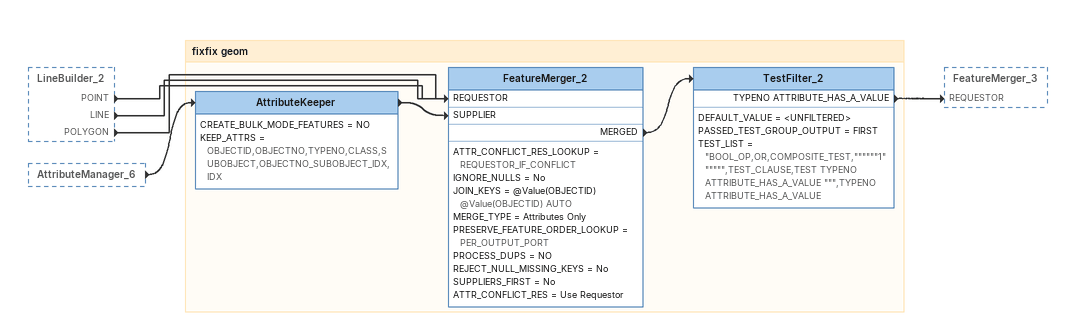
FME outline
LineBuilder_2 [outside]
    POINT -> FeatureMerger_2 [REQUESTOR]
    LINE -> FeatureMerger_2 [REQUESTOR]
    POLYGON -> FeatureMerger_2 [REQUESTOR]
AttributeManager_6 [outside]
    -> AttributeKeeper

Bookmark: fixfix geom
AttributeKeeper
    CREATE_BULK_MODE_FEATURES = NO
    KEEP_ATTRS = OBJECTID,OBJECTNO,TYPENO,CLASS,SUBOBJECT,OBJECTNO_SUBOBJECT_IDX,IDX
    -> FeatureMerger_2 [SUPPLIER]
FeatureMerger_2
    ATTR_CONFLICT_RES_LOOKUP = REQUESTOR_IF_CONFLICT
    IGNORE_NULLS = No
    JOIN_KEYS = @Value(OBJECTID) @Value(OBJECTID) AUTO
    MERGE_TYPE = Attributes Only
    PRESERVE_FEATURE_ORDER_LOOKUP = PER_OUTPUT_PORT
    PROCESS_DUPS = NO
    REJECT_NULL_MISSING_KEYS = No
    SUPPLIERS_FIRST = No
    ATTR_CONFLICT_RES = Use Requestor
    MERGED -> TestFilter_2
TestFilter_2
    DEFAULT_VALUE = <UNFILTERED>
    PASSED_TEST_GROUP_OUTPUT = FIRST
    TEST_LIST = "BOOL_OP,OR,COMPOSITE_TEST,""""""1"""""",TEST_CLAUSE,TEST TYPENO ATTRIBUTE_HAS_A_VALUE """,TYPENO ATTRIBUTE_HAS_A_VALUE
    TYPENO ATTRIBUTE_HAS_A_VALUE -> FeatureMerger_3 [REQUESTOR]
